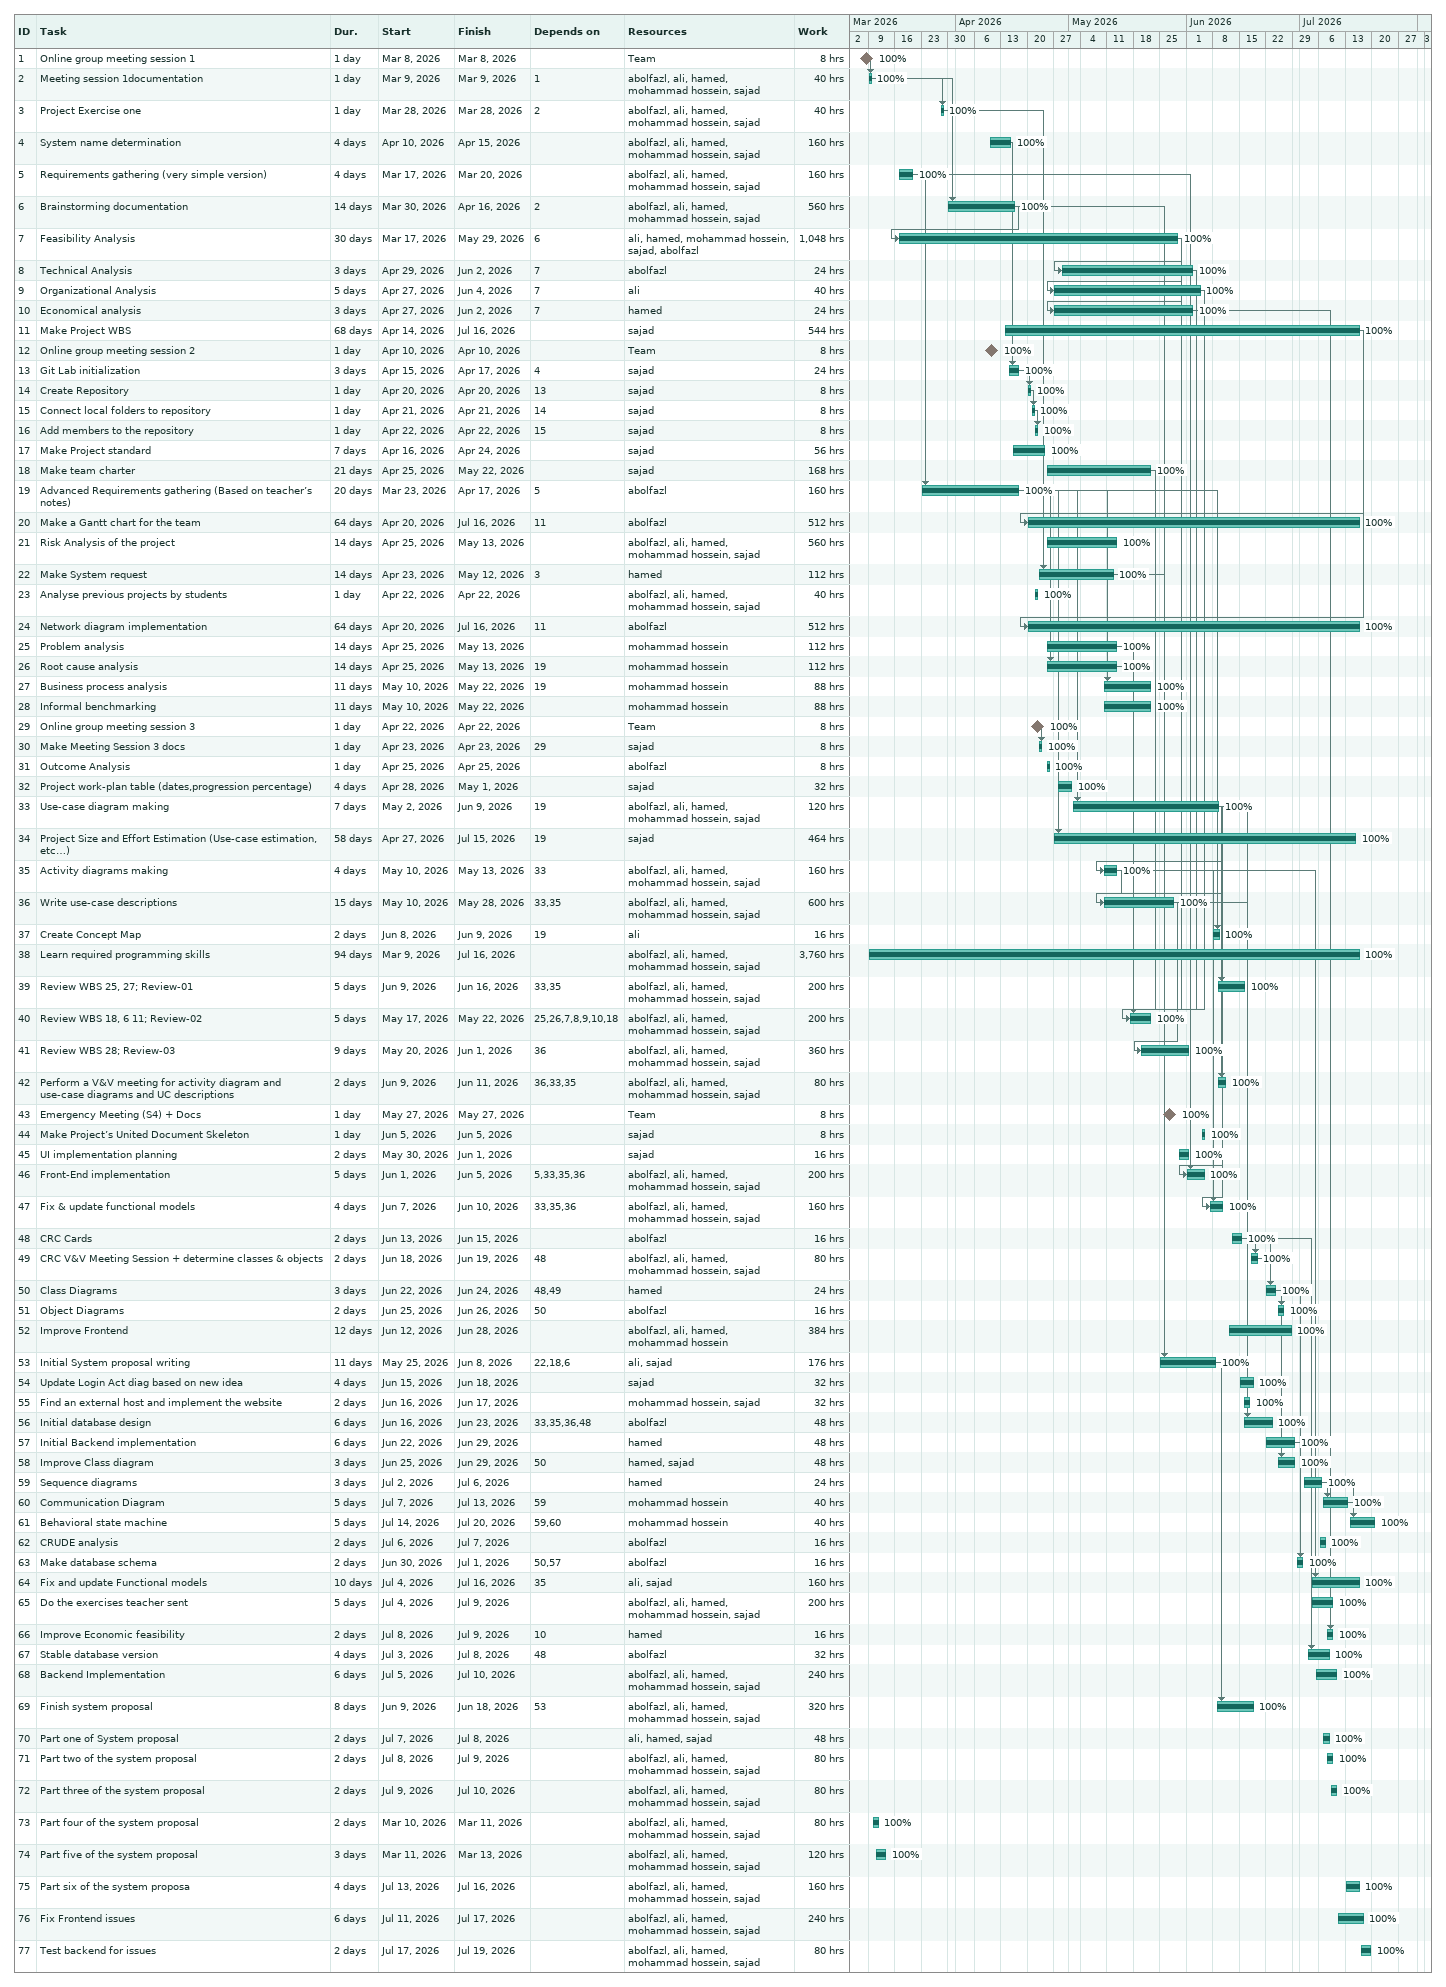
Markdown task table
| ID | Task | Duration | Start | Finish | Predecessors | Resources | % complete | Work (h) |
|---|---|---|---|---|---|---|---|---|
| 1 | Online group meeting session 1 | 1d | 2026-03-08 | 2026-03-08 |  | Team | 100 | 8 |
| 2 | Meeting session 1documentation | 1d | 2026-03-09 | 2026-03-09 | 1 | abolfazl, ali, hamed, mohammad hossein, sajad | 100 | 40 |
| 3 | Project Exercise one | 1d | 2026-03-28 | 2026-03-28 | 2 | abolfazl, ali, hamed, mohammad hossein, sajad | 100 | 40 |
| 4 | System name determination | 4d | 2026-04-10 | 2026-04-15 |  | abolfazl, ali, hamed, mohammad hossein, sajad | 100 | 160 |
| 5 | Requirements gathering (very simple version) | 4d | 2026-03-17 | 2026-03-20 |  | abolfazl, ali, hamed, mohammad hossein, sajad | 100 | 160 |
| 6 | Brainstorming documentation | 14d | 2026-03-30 | 2026-04-16 | 2 | abolfazl, ali, hamed, mohammad hossein, sajad | 100 | 560 |
| 7 | Feasibility Analysis | 30d | 2026-03-17 | 2026-05-29 | 6 | ali, hamed, mohammad hossein, sajad, abolfazl | 100 | 1048 |
| 8 | Technical Analysis | 3d | 2026-04-29 | 2026-06-02 | 7 | abolfazl | 100 | 24 |
| 9 | Organizational Analysis | 5d | 2026-04-27 | 2026-06-04 | 7 | ali | 100 | 40 |
| 10 | Economical analysis | 3d | 2026-04-27 | 2026-06-02 | 7 | hamed | 100 | 24 |
| 11 | Make Project WBS | 68d | 2026-04-14 | 2026-07-16 |  | sajad | 100 | 544 |
| 12 | Online group meeting session 2 | 1d | 2026-04-10 | 2026-04-10 |  | Team | 100 | 8 |
| 13 | Git Lab initialization | 3d | 2026-04-15 | 2026-04-17 | 4 | sajad | 100 | 24 |
| 14 | Create Repository | 1d | 2026-04-20 | 2026-04-20 | 13 | sajad | 100 | 8 |
| 15 | Connect local folders to repository | 1d | 2026-04-21 | 2026-04-21 | 14 | sajad | 100 | 8 |
| 16 | Add members to the repository | 1d | 2026-04-22 | 2026-04-22 | 15 | sajad | 100 | 8 |
| 17 | Make Project standard | 7d | 2026-04-16 | 2026-04-24 |  | sajad | 100 | 56 |
| 18 | Make team charter | 21d | 2026-04-25 | 2026-05-22 |  | sajad | 100 | 168 |
| 19 | Advanced Requirements gathering (Based on teacher’s notes) | 20d | 2026-03-23 | 2026-04-17 | 5 | abolfazl | 100 | 160 |
| 20 | Make a Gantt chart for the team | 64d | 2026-04-20 | 2026-07-16 | 11 | abolfazl | 100 | 512 |
| 21 | Risk Analysis of the project | 14d | 2026-04-25 | 2026-05-13 |  | abolfazl, ali, hamed, mohammad hossein, sajad | 100 | 560 |
| 22 | Make System request | 14d | 2026-04-23 | 2026-05-12 | 3 | hamed | 100 | 112 |
| 23 | Analyse previous projects by students | 1d | 2026-04-22 | 2026-04-22 |  | abolfazl, ali, hamed, mohammad hossein, sajad | 100 | 40 |
| 24 | Network diagram implementation | 64d | 2026-04-20 | 2026-07-16 | 11 | abolfazl | 100 | 512 |
| 25 | Problem analysis | 14d | 2026-04-25 | 2026-05-13 |  | mohammad hossein | 100 | 112 |
| 26 | Root cause analysis | 14d | 2026-04-25 | 2026-05-13 | 19 | mohammad hossein | 100 | 112 |
| 27 | Business process analysis | 11d | 2026-05-10 | 2026-05-22 | 19 | mohammad hossein | 100 | 88 |
| 28 | Informal benchmarking | 11d | 2026-05-10 | 2026-05-22 |  | mohammad hossein | 100 | 88 |
| 29 | Online group meeting session 3 | 1d | 2026-04-22 | 2026-04-22 |  | Team | 100 | 8 |
| 30 | Make Meeting Session 3 docs | 1d | 2026-04-23 | 2026-04-23 | 29 | sajad | 100 | 8 |
| 31 | Outcome Analysis | 1d | 2026-04-25 | 2026-04-25 |  | abolfazl | 100 | 8 |
| 32 | Project work-plan table (dates,progression percentage) | 4d | 2026-04-28 | 2026-05-01 |  | sajad | 100 | 32 |
| 33 | Use-case diagram making | 7d | 2026-05-02 | 2026-06-09 | 19 | abolfazl, ali, hamed, mohammad hossein, sajad | 100 | 120 |
| 34 | Project Size and Effort Estimation (Use-case estimation, etc…) | 58d | 2026-04-27 | 2026-07-15 | 19 | sajad | 100 | 464 |
| 35 | Activity diagrams making | 4d | 2026-05-10 | 2026-05-13 | 33 | abolfazl, ali, hamed, mohammad hossein, sajad | 100 | 160 |
| 36 | Write use-case descriptions | 15d | 2026-05-10 | 2026-05-28 | 33, 35 | abolfazl, ali, hamed, mohammad hossein, sajad | 100 | 600 |
| 37 | Create Concept Map | 2d | 2026-06-08 | 2026-06-09 | 19 | ali | 100 | 16 |
| 38 | Learn required programming skills | 94d | 2026-03-09 | 2026-07-16 |  | abolfazl, ali, hamed, mohammad hossein, sajad | 100 | 3760 |
| 39 | Review WBS 25, 27; Review-01 | 5d | 2026-06-09 | 2026-06-16 | 33, 35 | abolfazl, ali, hamed, mohammad hossein, sajad | 100 | 200 |
| 40 | Review WBS 18, 6 11; Review-02 | 5d | 2026-05-17 | 2026-05-22 | 25, 26, 7, 8, 9, 10, 18 | abolfazl, ali, hamed, mohammad hossein, sajad | 100 | 200 |
| 41 | Review WBS 28; Review-03 | 9d | 2026-05-20 | 2026-06-01 | 36 | abolfazl, ali, hamed, mohammad hossein, sajad | 100 | 360 |
| 42 | Perform a V&V meeting for activity diagram and use-case diagrams and UC descriptions | 2d | 2026-06-09 | 2026-06-11 | 36, 33, 35 | abolfazl, ali, hamed, mohammad hossein, sajad | 100 | 80 |
| 43 | Emergency Meeting (S4) + Docs | 1d | 2026-05-27 | 2026-05-27 |  | Team | 100 | 8 |
| 44 | Make Project’s United Document Skeleton | 1d | 2026-06-05 | 2026-06-05 |  | sajad | 100 | 8 |
| 45 | UI implementation planning | 2d | 2026-05-30 | 2026-06-01 |  | sajad | 100 | 16 |
| 46 | Front-End implementation | 5d | 2026-06-01 | 2026-06-05 | 5, 33, 35, 36 | abolfazl, ali, hamed, mohammad hossein, sajad | 100 | 200 |
| 47 | Fix & update functional models | 4d | 2026-06-07 | 2026-06-10 | 33, 35, 36 | abolfazl, ali, hamed, mohammad hossein, sajad | 100 | 160 |
| 48 | CRC Cards | 2d | 2026-06-13 | 2026-06-15 |  | abolfazl | 100 | 16 |
| 49 | CRC V&V Meeting Session + determine classes & objects | 2d | 2026-06-18 | 2026-06-19 | 48 | abolfazl, ali, hamed, mohammad hossein, sajad | 100 | 80 |
| 50 | Class Diagrams | 3d | 2026-06-22 | 2026-06-24 | 48, 49 | hamed | 100 | 24 |
| 51 | Object Diagrams | 2d | 2026-06-25 | 2026-06-26 | 50 | abolfazl | 100 | 16 |
| 52 | Improve Frontend | 12d | 2026-06-12 | 2026-06-28 |  | abolfazl, ali, hamed, mohammad hossein | 100 | 384 |
| 53 | Initial System proposal writing | 11d | 2026-05-25 | 2026-06-08 | 22, 18, 6 | ali, sajad | 100 | 176 |
| 54 | Update Login Act diag based on new idea | 4d | 2026-06-15 | 2026-06-18 |  | sajad | 100 | 32 |
| 55 | Find an external host and implement the website | 2d | 2026-06-16 | 2026-06-17 |  | mohammad hossein, sajad | 100 | 32 |
| 56 | Initial database design | 6d | 2026-06-16 | 2026-06-23 | 33, 35, 36, 48 | abolfazl | 100 | 48 |
| 57 | Initial Backend implementation | 6d | 2026-06-22 | 2026-06-29 |  | hamed | 100 | 48 |
| 58 | Improve Class diagram | 3d | 2026-06-25 | 2026-06-29 | 50 | hamed, sajad | 100 | 48 |
| 59 | Sequence diagrams | 3d | 2026-07-02 | 2026-07-06 |  | hamed | 100 | 24 |
| 60 | Communication Diagram | 5d | 2026-07-07 | 2026-07-13 | 59 | mohammad hossein | 100 | 40 |
| 61 | Behavioral state machine | 5d | 2026-07-14 | 2026-07-20 | 59, 60 | mohammad hossein | 100 | 40 |
| 62 | CRUDE analysis | 2d | 2026-07-06 | 2026-07-07 |  | abolfazl | 100 | 16 |
| 63 | Make database schema | 2d | 2026-06-30 | 2026-07-01 | 50, 57 | abolfazl | 100 | 16 |
| 64 | Fix and update Functional models | 10d | 2026-07-04 | 2026-07-16 | 35 | ali, sajad | 100 | 160 |
| 65 | Do the exercises teacher sent | 5d | 2026-07-04 | 2026-07-09 |  | abolfazl, ali, hamed, mohammad hossein, sajad | 100 | 200 |
| 66 | Improve Economic feasibility | 2d | 2026-07-08 | 2026-07-09 | 10 | hamed | 100 | 16 |
| 67 | Stable database version | 4d | 2026-07-03 | 2026-07-08 | 48 | abolfazl | 100 | 32 |
| 68 | Backend Implementation | 6d | 2026-07-05 | 2026-07-10 |  | abolfazl, ali, hamed, mohammad hossein, sajad | 100 | 240 |
| 69 | Finish system proposal | 8d | 2026-06-09 | 2026-06-18 | 53 | abolfazl, ali, hamed, mohammad hossein, sajad | 100 | 320 |
| 70 | Part one of System proposal | 2d | 2026-07-07 | 2026-07-08 |  | ali, hamed, sajad | 100 | 48 |
| 71 | Part two of the system proposal | 2d | 2026-07-08 | 2026-07-09 |  | abolfazl, ali, hamed, mohammad hossein, sajad | 100 | 80 |
| 72 | Part three of the system proposal | 2d | 2026-07-09 | 2026-07-10 |  | abolfazl, ali, hamed, mohammad hossein, sajad | 100 | 80 |
| 73 | Part four of the system proposal | 2d | 2026-03-10 | 2026-03-11 |  | abolfazl, ali, hamed, mohammad hossein, sajad | 100 | 80 |
| 74 | Part five of the system proposal | 3d | 2026-03-11 | 2026-03-13 |  | abolfazl, ali, hamed, mohammad hossein, sajad | 100 | 120 |
| 75 | Part six of the system proposa | 4d | 2026-07-13 | 2026-07-16 |  | abolfazl, ali, hamed, mohammad hossein, sajad | 100 | 160 |
| 76 | Fix Frontend issues | 6d | 2026-07-11 | 2026-07-17 |  | abolfazl, ali, hamed, mohammad hossein, sajad | 100 | 240 |
| 77 | Test backend for issues | 2d | 2026-07-17 | 2026-07-19 |  | abolfazl, ali, hamed, mohammad hossein, sajad | 100 | 80 |
